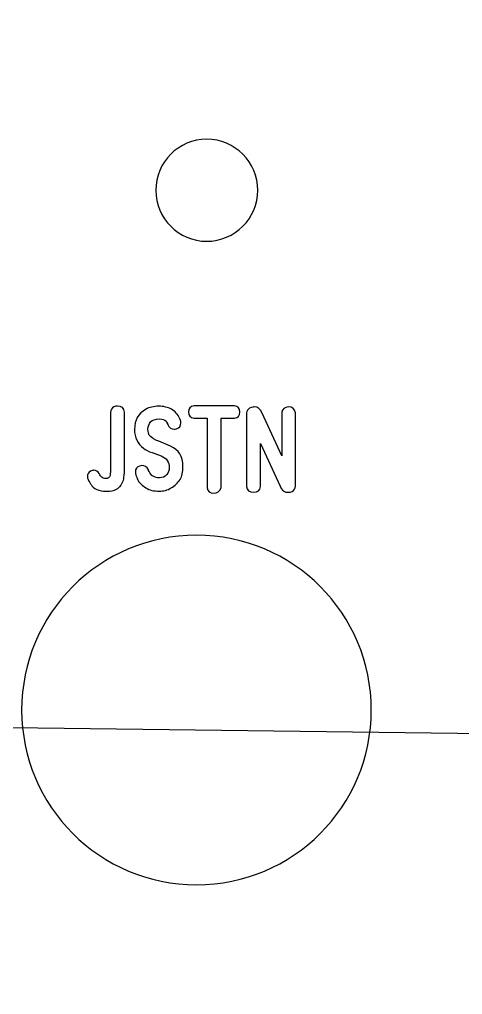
# Model space of a CAD drawing. Header units: millimetres. Extents: x -337 to -166, y 185 to 501.
# Drawn here: x -205.53 to -190.33, y 440.03 to 473.49 of the extents above; entities that cross this region are included whole.
import ezdxf

# ---------------------------------------------------------------- set-up
doc = ezdxf.new("R2010")
doc.units = ezdxf.units.MM
doc.header["$MEASUREMENT"] = 0
doc.layers.add('Layer 1', color=7, linetype='Continuous')

msp = doc.modelspace()

# ---------------------------------------------------------------- linework, layer by layer
at = {"layer": 'Layer 1', "color": 250}
for points in [[(-311.1169, 450.5194), (-311.1169, 450.5194), (-166.2022, 448.6773), (-166.2022, 448.6773), (-166.2022, 448.6773), (-166.2022, 448.6773), (-166.159, 460.3058), (-166.159, 460.3058), (-166.159, 460.3058), (-166.159, 460.8543), (-166.5537, 461.48), (-167.1023, 461.48), (-167.1023, 461.48), (-167.1023, 461.48), (-170.6737, 461.4801), (-170.6737, 461.4801), (-170.6737, 461.4801), (-170.6737, 461.4801), (-170.6739, 461.4805), (-170.6739, 461.4805), (-170.6739, 461.4805), (-170.7003, 461.4801), (-170.7268, 461.4795), (-170.7533, 461.4795), (-170.7533, 461.4795), (-170.7533, 461.4795), (-170.7731, 461.4793), (-170.7731, 461.4793), (-170.7731, 461.4793), (-174.1442, 461.4811), (-176.8765, 464.2387), (-176.8765, 467.6341), (-176.8765, 467.6341), (-176.8765, 471.0327), (-174.139, 473.7887), (-170.7638, 473.7887), (-170.7638, 473.7887), (-170.7337, 473.7888), (-170.7038, 473.7887), (-170.6737, 473.7879), (-170.6737, 473.7879), (-170.6737, 473.7879), (-170.6737, 473.7888), (-170.6737, 473.7888), (-170.6737, 473.7888), (-170.6737, 473.7888), (-167.2022, 473.7888), (-167.2022, 473.7888), (-167.2022, 473.7888), (-166.654, 473.7888), (-166.2023, 474.2404), (-166.2023, 474.7886), (-166.2023, 474.7886), (-166.2023, 474.7886), (-166.2022, 488.8965), (-166.2022, 488.8965), (-166.2022, 488.8965), (-166.2022, 489.4447), (-166.655, 489.8963), (-167.2023, 489.8963), (-167.2023, 489.8963), (-167.2023, 489.8963), (-170.6737, 489.8964), (-170.6737, 489.8964), (-170.6737, 489.8964), (-170.6737, 489.8964), (-170.6739, 489.8978), (-170.6739, 489.8978), (-170.6739, 489.8978), (-170.7038, 489.8972), (-170.7336, 489.8963), (-170.7638, 489.8963), (-170.7638, 489.8963), (-174.1391, 489.8964), (-176.8764, 492.0528), (-176.8764, 495.4512), (-176.8764, 495.4512), (-176.8764, 495.4512), (-176.8871, 499.6101), (-176.8871, 499.6101), (-176.8871, 499.6101), (-176.8871, 500.1598), (-177.3387, 500.6093), (-177.8871, 500.6093), (-177.8871, 500.6093), (-177.8871, 500.6093), (-300.517, 500.6094), (-300.517, 500.6094), (-300.517, 500.6094), (-300.7905, 500.6094), (-301.03, 500.5107), (-301.2245, 500.3161), (-301.2245, 500.3161), (-301.419, 500.1217), (-301.517, 499.8838), (-301.517, 499.6082), (-301.517, 499.6082), (-301.517, 499.6082), (-301.5018, 496.2474), (-301.5018, 496.2474), (-301.5018, 496.2474), (-301.5018, 492.8485), (-304.239, 490.6923), (-307.6143, 490.6923), (-307.6143, 490.6923), (-307.6444, 490.6923), (-307.6744, 490.6931), (-307.7041, 490.6939), (-307.7041, 490.6939), (-307.7041, 490.6939), (-307.7041, 490.6923), (-307.7041, 490.6923), (-307.7041, 490.6923), (-307.7041, 490.6923), (-310.1021, 490.6923), (-310.1021, 490.6923), (-310.1021, 490.6923), (-310.6505, 490.6923), (-311.1021, 490.2407), (-311.1021, 489.6923), (-311.1021, 489.6923), (-311.1021, 489.6923), (-311.1021, 474.7856), (-311.1021, 474.7856), (-311.1021, 474.7856), (-311.1021, 474.2373), (-310.6504, 473.7856), (-310.1021, 473.7856), (-310.1021, 473.7856), (-310.1021, 473.7856), (-307.7041, 473.7856), (-307.7041, 473.7856), (-307.7041, 473.7856), (-307.7041, 473.7856), (-307.7043, 473.7838), (-307.7043, 473.7838), (-307.7043, 473.7838), (-307.6756, 473.7844), (-307.6466, 473.7854), (-307.6178, 473.785), (-307.6178, 473.785), (-307.6178, 473.785), (-307.6016, 473.7849), (-307.6016, 473.7849), (-307.6016, 473.7849), (-304.2321, 473.7815), (-301.5018, 471.0247), (-301.5018, 467.6299), (-301.5018, 467.6299), (-301.5018, 464.2315), (-304.239, 461.4752), (-307.6143, 461.4752), (-307.6143, 461.4752), (-307.6444, 461.4754), (-307.6744, 461.476), (-307.7041, 461.4768), (-307.7041, 461.4768), (-307.7041, 461.4768), (-307.7041, 461.4754), (-307.7041, 461.4754), (-307.7041, 461.4754), (-307.7041, 461.4754), (-310.1021, 461.4754), (-310.1021, 461.4754), (-310.1021, 461.4754), (-310.6509, 461.4754), (-311.1021, 461.0239), (-311.1021, 460.4752), (-311.1021, 460.4752), (-311.1021, 460.4752), (-311.1169, 450.5194), (-311.1169, 450.5194)], [(-311.1169, 450.5214), (-311.1169, 450.5214), (-166.2022, 448.6773), (-166.2022, 448.6773), (-166.2022, 448.6773), (-166.2022, 448.6773), (-166.2022, 441.2629), (-166.2022, 441.2629), (-166.2022, 441.2629), (-166.2022, 440.7156), (-166.6526, 440.2628), (-167.2023, 440.2628), (-167.2023, 440.2628), (-167.2023, 440.2628), (-170.6737, 440.2628), (-170.6737, 440.2628), (-170.6737, 440.2628), (-170.6737, 440.2628), (-170.6739, 440.2624), (-170.6739, 440.2624), (-170.6739, 440.2624), (-170.7003, 440.2628), (-170.7268, 440.2633), (-170.7533, 440.2633), (-170.7533, 440.2633), (-170.7533, 440.2633), (-170.7731, 440.2635), (-170.7731, 440.2635), (-170.7731, 440.2635), (-174.1442, 440.2612), (-176.8765, 437.5041), (-176.8765, 434.1087), (-176.8765, 434.1087), (-176.8765, 430.7102), (-174.139, 427.9541), (-170.7638, 427.9541), (-170.7638, 427.9541), (-170.7337, 427.9541), (-170.7038, 427.9541), (-170.6737, 427.9549), (-170.6737, 427.9549), (-170.6737, 427.9549), (-170.6737, 427.9541), (-170.6737, 427.9541), (-170.6737, 427.9541), (-170.6737, 427.9541), (-167.2022, 427.9541), (-167.2022, 427.9541), (-167.2022, 427.9541), (-166.654, 427.9541), (-166.2023, 427.4996), (-166.2023, 426.9542), (-166.2023, 426.9542), (-166.2023, 426.9542), (-166.2022, 412.3466), (-166.2022, 412.3466), (-166.2022, 412.3466), (-166.2022, 411.8011), (-166.6543, 411.3465), (-167.2023, 411.3465), (-167.2023, 411.3465), (-167.2023, 411.3465), (-170.6737, 411.3467), (-170.6737, 411.3467), (-170.6737, 411.3467), (-170.6737, 411.3467), (-170.6739, 411.3451), (-170.6739, 411.3451), (-170.6739, 411.3451), (-170.7038, 411.3459), (-170.7336, 411.3465), (-170.7638, 411.3465), (-170.7638, 411.3465), (-174.1391, 411.3467), (-176.8764, 408.59), (-176.8764, 405.1916), (-176.8764, 405.1916), (-176.8764, 405.1916), (-176.8871, 401.4329), (-176.8871, 401.4329), (-176.8871, 401.4329), (-176.8871, 400.8833), (-177.3394, 400.4335), (-177.8871, 400.4335), (-177.8871, 400.4335), (-177.8871, 400.4335), (-299.817, 400.4336), (-299.817, 400.4336), (-299.817, 400.4336), (-300.0898, 400.4336), (-300.33, 400.5321), (-300.5245, 400.7267), (-300.5245, 400.7267), (-300.719, 400.9214), (-300.817, 401.159), (-300.817, 401.4346), (-300.817, 401.4346), (-300.817, 401.4346), (-300.8018, 405.5958), (-300.8018, 405.5958), (-300.8018, 405.5958), (-300.8018, 408.9944), (-303.539, 411.7505), (-306.9143, 411.7505), (-306.9143, 411.7505), (-306.9444, 411.7505), (-306.9744, 411.7497), (-307.0041, 411.7489), (-307.0041, 411.7489), (-307.0041, 411.7489), (-307.0041, 411.7505), (-307.0041, 411.7505), (-307.0041, 411.7505), (-307.0041, 411.7505), (-310.2021, 411.7505), (-310.2021, 411.7505), (-310.2021, 411.7505), (-310.7504, 411.7505), (-311.2021, 412.1997), (-311.2021, 412.7505), (-311.2021, 412.7505), (-311.2021, 412.7505), (-311.2021, 426.9574), (-311.2021, 426.9574), (-311.2021, 426.9574), (-311.2021, 427.508), (-310.7504, 427.9572), (-310.2021, 427.9572), (-310.2021, 427.9572), (-310.2021, 427.9572), (-307.0041, 427.9573), (-307.0041, 427.9573), (-307.0041, 427.9573), (-307.0041, 427.9573), (-307.0043, 427.9593), (-307.0043, 427.9593), (-307.0043, 427.9593), (-306.9756, 427.9587), (-306.9466, 427.9574), (-306.9178, 427.9578), (-306.9178, 427.9578), (-306.9178, 427.9578), (-306.9016, 427.9579), (-306.9016, 427.9579), (-306.9016, 427.9579), (-303.5321, 427.9617), (-300.8018, 430.7181), (-300.8018, 434.1129), (-300.8018, 434.1129), (-300.8018, 437.5117), (-303.539, 440.2676), (-306.9143, 440.2676), (-306.9143, 440.2676), (-306.9444, 440.2678), (-306.9744, 440.2668), (-307.0041, 440.266), (-307.0041, 440.266), (-307.0041, 440.266), (-307.0041, 440.2678), (-307.0041, 440.2678), (-307.0041, 440.2678), (-307.0041, 440.2678), (-310.1021, 440.2678), (-310.1021, 440.2678), (-310.1021, 440.2678), (-310.6511, 440.2678), (-311.1021, 440.7169), (-311.1021, 441.2676), (-311.1021, 441.2676), (-311.1021, 441.2676), (-311.1169, 450.5214), (-311.1169, 450.5214)]]:
    msp.add_open_spline(points, degree=3, knots=[0, 0, 0, 0, 0.0227273, 0.0227273, 0.0227273, 0.0227273, 0.0454545, 0.0454545, 0.0454545, 0.0454545, 0.0681818, 0.0681818, 0.0681818, 0.0681818, 0.0909091, 0.0909091, 0.0909091, 0.0909091, 0.1136364, 0.1136364, 0.1136364, 0.1136364, 0.1363636, 0.1363636, 0.1363636, 0.1363636, 0.1590909, 0.1590909, 0.1590909, 0.1590909, 0.1818182, 0.1818182, 0.1818182, 0.1818182, 0.2045455, 0.2045455, 0.2045455, 0.2045455, 0.2272727, 0.2272727, 0.2272727, 0.2272727, 0.25, 0.25, 0.25, 0.25, 0.2727273, 0.2727273, 0.2727273, 0.2727273, 0.2954545, 0.2954545, 0.2954545, 0.2954545, 0.3181818, 0.3181818, 0.3181818, 0.3181818, 0.3409091, 0.3409091, 0.3409091, 0.3409091, 0.3636364, 0.3636364, 0.3636364, 0.3636364, 0.3863636, 0.3863636, 0.3863636, 0.3863636, 0.4090909, 0.4090909, 0.4090909, 0.4090909, 0.4318182, 0.4318182, 0.4318182, 0.4318182, 0.4545455, 0.4545455, 0.4545455, 0.4545455, 0.4772727, 0.4772727, 0.4772727, 0.4772727, 0.5, 0.5, 0.5, 0.5, 0.5227273, 0.5227273, 0.5227273, 0.5227273, 0.5454545, 0.5454545, 0.5454545, 0.5454545, 0.5681818, 0.5681818, 0.5681818, 0.5681818, 0.5909091, 0.5909091, 0.5909091, 0.5909091, 0.6136364, 0.6136364, 0.6136364, 0.6136364, 0.6363636, 0.6363636, 0.6363636, 0.6363636, 0.6590909, 0.6590909, 0.6590909, 0.6590909, 0.6818182, 0.6818182, 0.6818182, 0.6818182, 0.7045455, 0.7045455, 0.7045455, 0.7045455, 0.7272727, 0.7272727, 0.7272727, 0.7272727, 0.75, 0.75, 0.75, 0.75, 0.7727273, 0.7727273, 0.7727273, 0.7727273, 0.7954545, 0.7954545, 0.7954545, 0.7954545, 0.8181818, 0.8181818, 0.8181818, 0.8181818, 0.8409091, 0.8409091, 0.8409091, 0.8409091, 0.8636364, 0.8636364, 0.8636364, 0.8636364, 0.8863636, 0.8863636, 0.8863636, 0.8863636, 0.9090909, 0.9090909, 0.9090909, 0.9090909, 0.9318182, 0.9318182, 0.9318182, 0.9318182, 0.9545455, 0.9545455, 0.9545455, 0.9545455, 1, 1, 1, 1], dxfattribs=at)
at = {"layer": 'Layer 1', "color": 7}
for points, knots in [([(-199.1079, 469.3825), (-198.1414, 469.3825), (-197.358, 468.5989), (-197.358, 467.6324), (-197.358, 467.6324), (-197.358, 466.6659), (-198.1415, 465.8824), (-199.108, 465.8824), (-199.108, 465.8824), (-200.0744, 465.8825), (-200.858, 466.6659), (-200.858, 467.6324), (-200.858, 467.6324), (-200.858, 468.5991), (-200.0745, 469.3824), (-199.1079, 469.3825)], [0, 0, 0, 0, 0.2, 0.2, 0.2, 0.2, 0.4, 0.4, 0.4, 0.4, 0.6, 0.6, 0.6, 0.6, 1, 1, 1, 1]), ([(-201.9837, 457.6378), (-202.0137, 457.5636), (-202.0457, 457.5077), (-202.0806, 457.4703), (-202.0806, 457.4703), (-202.102, 457.4463), (-202.1444, 457.4138), (-202.2082, 457.3715), (-202.2082, 457.3715), (-202.2799, 457.3239), (-202.3953, 457.2997), (-202.5529, 457.2997), (-202.5529, 457.2997), (-202.6909, 457.2998), (-202.7983, 457.3194), (-202.875, 457.3592), (-202.875, 457.3592), (-202.9791, 457.4145), (-203.0473, 457.4709), (-203.0798, 457.5298), (-203.0798, 457.5298), (-203.1036, 457.5598), (-203.1381, 457.6187), (-203.1823, 457.7058), (-203.1823, 457.7058), (-203.1963, 457.7396), (-203.2037, 457.7751), (-203.2037, 457.8119), (-203.2037, 457.8119), (-203.2037, 457.8924), (-203.1675, 457.9511), (-203.0958, 457.9879), (-203.0958, 457.9879), (-203.0564, 458.0101), (-203.0179, 458.0204), (-202.9811, 458.0204), (-202.9811, 458.0204), (-202.9075, 458.0206), (-202.848, 457.9836), (-202.8014, 457.9107), (-202.8014, 457.9107), (-202.7878, 457.8868), (-202.7615, 457.8487), (-202.7222, 457.796), (-202.7222, 457.796), (-202.6922, 457.7551), (-202.64, 457.7346), (-202.5658, 457.7346), (-202.5658, 457.7346), (-202.5357, 457.7346), (-202.5063, 457.745), (-202.4775, 457.7659), (-202.4775, 457.7659), (-202.4487, 457.787), (-202.4315, 457.8113), (-202.4254, 457.8389), (-202.4254, 457.8389), (-202.4125, 457.8979), (-202.4057, 458.0241), (-202.4057, 458.2179), (-202.4057, 458.2179), (-202.4057, 458.2179), (-202.4056, 460.0153), (-202.4056, 460.0153), (-202.4056, 460.0153), (-202.4021, 460.0551), (-202.3929, 460.0887), (-202.3769, 460.1175), (-202.3769, 460.1175), (-202.3376, 460.1863), (-202.2683, 460.2218), (-202.1702, 460.2255), (-202.1702, 460.2255), (-202.0278, 460.2318), (-201.9463, 460.1617), (-201.9261, 460.0151), (-201.9261, 460.0151), (-201.9261, 460.0151), (-201.926, 458.2377), (-201.926, 458.2377), (-201.926, 458.2377), (-201.926, 457.9323), (-201.9451, 457.7322), (-201.9837, 457.6378)], [0, 0, 0, 0, 0.0454545, 0.0454545, 0.0454545, 0.0454545, 0.0909091, 0.0909091, 0.0909091, 0.0909091, 0.1363636, 0.1363636, 0.1363636, 0.1363636, 0.1818182, 0.1818182, 0.1818182, 0.1818182, 0.2272727, 0.2272727, 0.2272727, 0.2272727, 0.2727273, 0.2727273, 0.2727273, 0.2727273, 0.3181818, 0.3181818, 0.3181818, 0.3181818, 0.3636364, 0.3636364, 0.3636364, 0.3636364, 0.4090909, 0.4090909, 0.4090909, 0.4090909, 0.4545455, 0.4545455, 0.4545455, 0.4545455, 0.5, 0.5, 0.5, 0.5, 0.5454545, 0.5454545, 0.5454545, 0.5454545, 0.5909091, 0.5909091, 0.5909091, 0.5909091, 0.6363636, 0.6363636, 0.6363636, 0.6363636, 0.6818182, 0.6818182, 0.6818182, 0.6818182, 0.7272727, 0.7272727, 0.7272727, 0.7272727, 0.7727273, 0.7727273, 0.7727273, 0.7727273, 0.8181818, 0.8181818, 0.8181818, 0.8181818, 0.8636364, 0.8636364, 0.8636364, 0.8636364, 0.9090909, 0.9090909, 0.9090909, 0.9090909, 1, 1, 1, 1]), ([(-201.9837, 457.6378), (-202.0137, 457.5636), (-202.0457, 457.5077), (-202.0806, 457.4703), (-202.0806, 457.4703), (-202.102, 457.4463), (-202.1444, 457.4138), (-202.2082, 457.3715), (-202.2082, 457.3715), (-202.2799, 457.3239), (-202.3953, 457.2997), (-202.5529, 457.2997), (-202.5529, 457.2997), (-202.6909, 457.2998), (-202.7983, 457.3194), (-202.875, 457.3592), (-202.875, 457.3592), (-202.9791, 457.4145), (-203.0473, 457.4709), (-203.0798, 457.5298), (-203.0798, 457.5298), (-203.1036, 457.5598), (-203.1381, 457.6187), (-203.1823, 457.7058), (-203.1823, 457.7058), (-203.1963, 457.7396), (-203.2037, 457.7751), (-203.2037, 457.8119), (-203.2037, 457.8119), (-203.2037, 457.8924), (-203.1675, 457.9511), (-203.0958, 457.9879), (-203.0958, 457.9879), (-203.0564, 458.0101), (-203.0179, 458.0204), (-202.9811, 458.0204), (-202.9811, 458.0204), (-202.9075, 458.0206), (-202.848, 457.9836), (-202.8014, 457.9107), (-202.8014, 457.9107), (-202.7878, 457.8868), (-202.7615, 457.8487), (-202.7222, 457.796), (-202.7222, 457.796), (-202.6922, 457.7551), (-202.64, 457.7346), (-202.5658, 457.7346), (-202.5658, 457.7346), (-202.5357, 457.7346), (-202.5063, 457.745), (-202.4775, 457.7659), (-202.4775, 457.7659), (-202.4487, 457.787), (-202.4254, 457.8113), (-202.4254, 457.8389), (-202.4254, 457.8389), (-202.4125, 457.8979), (-202.4057, 458.0241), (-202.4057, 458.2179), (-202.4057, 458.2179), (-202.4057, 458.2179), (-202.4056, 460.0153), (-202.4056, 460.0153), (-202.4056, 460.0153), (-202.4056, 460.0551), (-202.3929, 460.0887), (-202.3769, 460.1175), (-202.3769, 460.1175), (-202.3376, 460.1863), (-202.2683, 460.2218), (-202.1702, 460.2255), (-202.1702, 460.2255), (-202.0278, 460.2318), (-201.9463, 460.1617), (-201.9261, 460.0151), (-201.9261, 460.0151), (-201.9261, 460.0151), (-201.926, 458.2377), (-201.926, 458.2377), (-201.926, 458.2377), (-201.926, 457.9323), (-201.9451, 457.7322), (-201.9837, 457.6378)], [0, 0, 0, 0, 0.0454545, 0.0454545, 0.0454545, 0.0454545, 0.0909091, 0.0909091, 0.0909091, 0.0909091, 0.1363636, 0.1363636, 0.1363636, 0.1363636, 0.1818182, 0.1818182, 0.1818182, 0.1818182, 0.2272727, 0.2272727, 0.2272727, 0.2272727, 0.2727273, 0.2727273, 0.2727273, 0.2727273, 0.3181818, 0.3181818, 0.3181818, 0.3181818, 0.3636364, 0.3636364, 0.3636364, 0.3636364, 0.4090909, 0.4090909, 0.4090909, 0.4090909, 0.4545455, 0.4545455, 0.4545455, 0.4545455, 0.5, 0.5, 0.5, 0.5, 0.5454545, 0.5454545, 0.5454545, 0.5454545, 0.5909091, 0.5909091, 0.5909091, 0.5909091, 0.6363636, 0.6363636, 0.6363636, 0.6363636, 0.6818182, 0.6818182, 0.6818182, 0.6818182, 0.7272727, 0.7272727, 0.7272727, 0.7272727, 0.7727273, 0.7727273, 0.7727273, 0.7727273, 0.8181818, 0.8181818, 0.8181818, 0.8181818, 0.8636364, 0.8636364, 0.8636364, 0.8636364, 0.9090909, 0.9090909, 0.9090909, 0.9090909, 1, 1, 1, 1]), ([(-200.0215, 457.7058), (-200.0982, 457.5864), (-200.2001, 457.4899), (-200.3271, 457.4169), (-200.3271, 457.4169), (-200.4577, 457.3415), (-200.5927, 457.3034), (-200.7313, 457.3034), (-200.7313, 457.3034), (-200.9232, 457.3034), (-201.0772, 457.3414), (-201.1931, 457.4169), (-201.1931, 457.4169), (-201.3238, 457.5017), (-201.4152, 457.5862), (-201.4667, 457.6702), (-201.4667, 457.6702), (-201.4771, 457.6894), (-201.5004, 457.75), (-201.5366, 457.8518), (-201.5366, 457.8518), (-201.5495, 457.8888), (-201.5563, 457.9272), (-201.5563, 457.9665), (-201.5563, 457.9665), (-201.5562, 458.0684), (-201.5096, 458.1358), (-201.4164, 458.1677), (-201.4164, 458.1677), (-201.3876, 458.1775), (-201.3594, 458.1824), (-201.3318, 458.1824), (-201.3318, 458.1824), (-201.2409, 458.1825), (-201.1661, 458.1351), (-201.1073, 458.0401), (-201.1073, 458.0401), (-201.1073, 458.0323), (-201.0993, 458.0112), (-201.084, 457.9793), (-201.084, 457.9793), (-201.0159, 457.834), (-200.8987, 457.7616), (-200.7337, 457.7616), (-200.7337, 457.7616), (-200.6294, 457.7616), (-200.546, 457.7972), (-200.4841, 457.8677), (-200.4841, 457.8677), (-200.4251, 457.9335), (-200.3958, 458.0198), (-200.3958, 458.1266), (-200.3958, 458.1266), (-200.3958, 458.2101), (-200.4185, 458.2866), (-200.4638, 458.3566), (-200.4638, 458.3566), (-200.514, 458.4321), (-200.5841, 458.4848), (-200.6724, 458.5148), (-200.6724, 458.5148), (-200.7416, 458.5413), (-200.846, 458.5786), (-200.9852, 458.6277), (-200.9852, 458.6277), (-201.1036, 458.6689), (-201.2017, 458.7191), (-201.2796, 458.7786), (-201.2796, 458.7786), (-201.4845, 458.9346), (-201.5869, 459.1484), (-201.5869, 459.4201), (-201.5869, 459.4201), (-201.5869, 459.744), (-201.46, 459.9746), (-201.206, 460.112), (-201.206, 460.112), (-201.074, 460.1839), (-200.9233, 460.22), (-200.7534, 460.22), (-200.7534, 460.22), (-200.5901, 460.2201), (-200.4442, 460.1844), (-200.3148, 460.1139), (-200.3148, 460.1139), (-200.1903, 460.0446), (-200.0977, 459.9446), (-200.0382, 459.8139), (-200.0382, 459.8139), (-200.0382, 459.8139), (-200.0149, 459.7601), (-200.0149, 459.7601), (-200.0149, 459.7601), (-200.0136, 459.7575), (-200.013, 459.755), (-200.013, 459.7526), (-200.013, 459.7526), (-200.0149, 459.7575), (-200.0161, 459.76), (-200.0161, 459.76), (-200.0161, 459.76), (-200.0161, 459.7589), (-200.0136, 459.7501), (-200.0075, 459.7348), (-200.0075, 459.7348), (-199.9989, 459.7073), (-199.9946, 459.6784), (-199.9946, 459.6483), (-199.9946, 459.6483), (-199.9945, 459.5436), (-200.0455, 459.4747), (-200.1473, 459.4435), (-200.1473, 459.4435), (-200.1748, 459.4344), (-200.2013, 459.4293), (-200.2265, 459.4293), (-200.2265, 459.4293), (-200.3233, 459.4295), (-200.3964, 459.4846), (-200.4442, 459.5943), (-200.4442, 459.5943), (-200.4467, 459.6093), (-200.4669, 459.6453), (-200.5049, 459.7041), (-200.5049, 459.7041), (-200.5497, 459.7583), (-200.6295, 459.7851), (-200.746, 459.7851), (-200.746, 459.7851), (-200.8766, 459.7853), (-200.9729, 459.7495), (-201.0355, 459.679), (-201.0355, 459.679), (-201.0888, 459.6172), (-201.1189, 459.5361), (-201.1251, 459.4367), (-201.1251, 459.4367), (-201.1312, 459.3289), (-201.1024, 459.2429), (-201.0386, 459.1797), (-201.0386, 459.1797), (-200.9883, 459.1294), (-200.8932, 459.0748), (-200.7534, 459.0159), (-200.7534, 459.0159), (-200.7534, 459.0159), (-200.3521, 458.8475), (-200.3521, 458.8475), (-200.3521, 458.8475), (-200.067, 458.727), (-199.9247, 458.4964), (-199.9247, 458.1554), (-199.9247, 458.1554), (-199.9247, 457.9575), (-199.9572, 457.8076), (-200.0215, 457.7058)], [0, 0, 0, 0, 0.025, 0.025, 0.025, 0.025, 0.05, 0.05, 0.05, 0.05, 0.075, 0.075, 0.075, 0.075, 0.1, 0.1, 0.1, 0.1, 0.125, 0.125, 0.125, 0.125, 0.15, 0.15, 0.15, 0.15, 0.175, 0.175, 0.175, 0.175, 0.2, 0.2, 0.2, 0.2, 0.225, 0.225, 0.225, 0.225, 0.25, 0.25, 0.25, 0.25, 0.275, 0.275, 0.275, 0.275, 0.3, 0.3, 0.3, 0.3, 0.325, 0.325, 0.325, 0.325, 0.35, 0.35, 0.35, 0.35, 0.375, 0.375, 0.375, 0.375, 0.4, 0.4, 0.4, 0.4, 0.425, 0.425, 0.425, 0.425, 0.45, 0.45, 0.45, 0.45, 0.475, 0.475, 0.475, 0.475, 0.5, 0.5, 0.5, 0.5, 0.525, 0.525, 0.525, 0.525, 0.55, 0.55, 0.55, 0.55, 0.575, 0.575, 0.575, 0.575, 0.6, 0.6, 0.6, 0.6, 0.625, 0.625, 0.625, 0.625, 0.65, 0.65, 0.65, 0.65, 0.675, 0.675, 0.675, 0.675, 0.7, 0.7, 0.7, 0.7, 0.725, 0.725, 0.725, 0.725, 0.75, 0.75, 0.75, 0.75, 0.775, 0.775, 0.775, 0.775, 0.8, 0.8, 0.8, 0.8, 0.825, 0.825, 0.825, 0.825, 0.85, 0.85, 0.85, 0.85, 0.875, 0.875, 0.875, 0.875, 0.9, 0.9, 0.9, 0.9, 0.925, 0.925, 0.925, 0.925, 0.95, 0.95, 0.95, 0.95, 1, 1, 1, 1]), ([(-200.0215, 457.7058), (-200.0982, 457.5864), (-200.2001, 457.4899), (-200.3271, 457.4169), (-200.3271, 457.4169), (-200.4577, 457.3415), (-200.5927, 457.3034), (-200.7313, 457.3034), (-200.7313, 457.3034), (-200.9232, 457.3034), (-201.0772, 457.3414), (-201.1931, 457.4169), (-201.1931, 457.4169), (-201.3238, 457.5017), (-201.4152, 457.5862), (-201.4667, 457.6702), (-201.4667, 457.6702), (-201.4771, 457.6894), (-201.5004, 457.75), (-201.5366, 457.8518), (-201.5366, 457.8518), (-201.5495, 457.8888), (-201.5563, 457.9272), (-201.5563, 457.9665), (-201.5563, 457.9665), (-201.5563, 458.0684), (-201.5096, 458.1358), (-201.4164, 458.1677), (-201.4164, 458.1677), (-201.3876, 458.1775), (-201.3594, 458.1824), (-201.3318, 458.1824), (-201.3318, 458.1824), (-201.2409, 458.1825), (-201.1661, 458.1351), (-201.1073, 458.0401), (-201.1073, 458.0401), (-201.1073, 458.0401), (-201.0993, 458.0112), (-201.084, 457.9793), (-201.084, 457.9793), (-201.0159, 457.834), (-200.8987, 457.7616), (-200.7337, 457.7616), (-200.7337, 457.7616), (-200.6294, 457.7616), (-200.546, 457.7972), (-200.4841, 457.8677), (-200.4841, 457.8677), (-200.4251, 457.9335), (-200.3958, 458.0198), (-200.3958, 458.1266), (-200.3958, 458.1266), (-200.3958, 458.2101), (-200.4185, 458.2866), (-200.4638, 458.3566), (-200.4638, 458.3566), (-200.514, 458.4321), (-200.5841, 458.4848), (-200.6724, 458.5148), (-200.6724, 458.5148), (-200.7416, 458.5413), (-200.846, 458.5786), (-200.9852, 458.6277), (-200.9852, 458.6277), (-201.1036, 458.6689), (-201.2017, 458.7191), (-201.2796, 458.7786), (-201.2796, 458.7786), (-201.4845, 458.9346), (-201.5869, 459.1484), (-201.5869, 459.4201), (-201.5869, 459.4201), (-201.5869, 459.744), (-201.46, 459.9746), (-201.206, 460.112), (-201.206, 460.112), (-201.074, 460.1839), (-200.9233, 460.22), (-200.7534, 460.22), (-200.7534, 460.22), (-200.5901, 460.2201), (-200.4442, 460.1844), (-200.3148, 460.1139), (-200.3148, 460.1139), (-200.1903, 460.0446), (-200.0977, 459.9446), (-200.0382, 459.8139), (-200.0382, 459.8139), (-200.0382, 459.8139), (-200.0149, 459.7601), (-200.0149, 459.7601), (-200.0149, 459.7601), (-200.0149, 459.7601), (-200.013, 459.7526), (-200.013, 459.7526), (-200.013, 459.7526), (-200.013, 459.7526), (-200.0161, 459.76), (-200.0161, 459.76), (-200.0161, 459.76), (-200.0161, 459.76), (-200.0075, 459.7348), (-200.0075, 459.7348), (-200.0075, 459.7348), (-199.9989, 459.7073), (-199.9946, 459.6784), (-199.9946, 459.6483), (-199.9946, 459.6483), (-199.9946, 459.5436), (-200.0455, 459.4747), (-200.1473, 459.4435), (-200.1473, 459.4435), (-200.1748, 459.4344), (-200.2265, 459.4293), (-200.2265, 459.4293), (-200.2265, 459.4293), (-200.3233, 459.4295), (-200.3964, 459.4846), (-200.4442, 459.5943), (-200.4442, 459.5943), (-200.4442, 459.5943), (-200.4669, 459.6453), (-200.5049, 459.7041), (-200.5049, 459.7041), (-200.5497, 459.7583), (-200.6295, 459.7851), (-200.746, 459.7851), (-200.746, 459.7851), (-200.8766, 459.7853), (-200.9729, 459.7495), (-201.0355, 459.679), (-201.0355, 459.679), (-201.0888, 459.6172), (-201.1251, 459.5361), (-201.1251, 459.4367), (-201.1251, 459.4367), (-201.1251, 459.3289), (-201.1024, 459.2429), (-201.0386, 459.1797), (-201.0386, 459.1797), (-200.9883, 459.1294), (-200.8932, 459.0748), (-200.7534, 459.0159), (-200.7534, 459.0159), (-200.7534, 459.0159), (-200.3521, 458.8475), (-200.3521, 458.8475), (-200.3521, 458.8475), (-200.067, 458.727), (-199.9247, 458.4964), (-199.9247, 458.1554), (-199.9247, 458.1554), (-199.9247, 457.9575), (-199.9572, 457.8076), (-200.0215, 457.7058)], [0, 0, 0, 0, 0.025, 0.025, 0.025, 0.025, 0.05, 0.05, 0.05, 0.05, 0.075, 0.075, 0.075, 0.075, 0.1, 0.1, 0.1, 0.1, 0.125, 0.125, 0.125, 0.125, 0.15, 0.15, 0.15, 0.15, 0.175, 0.175, 0.175, 0.175, 0.2, 0.2, 0.2, 0.2, 0.225, 0.225, 0.225, 0.225, 0.25, 0.25, 0.25, 0.25, 0.275, 0.275, 0.275, 0.275, 0.3, 0.3, 0.3, 0.3, 0.325, 0.325, 0.325, 0.325, 0.35, 0.35, 0.35, 0.35, 0.375, 0.375, 0.375, 0.375, 0.4, 0.4, 0.4, 0.4, 0.425, 0.425, 0.425, 0.425, 0.45, 0.45, 0.45, 0.45, 0.475, 0.475, 0.475, 0.475, 0.5, 0.5, 0.5, 0.5, 0.525, 0.525, 0.525, 0.525, 0.55, 0.55, 0.55, 0.55, 0.575, 0.575, 0.575, 0.575, 0.6, 0.6, 0.6, 0.6, 0.625, 0.625, 0.625, 0.625, 0.65, 0.65, 0.65, 0.65, 0.675, 0.675, 0.675, 0.675, 0.7, 0.7, 0.7, 0.7, 0.725, 0.725, 0.725, 0.725, 0.75, 0.75, 0.75, 0.75, 0.775, 0.775, 0.775, 0.775, 0.8, 0.8, 0.8, 0.8, 0.825, 0.825, 0.825, 0.825, 0.85, 0.85, 0.85, 0.85, 0.875, 0.875, 0.875, 0.875, 0.9, 0.9, 0.9, 0.9, 0.925, 0.925, 0.925, 0.925, 0.95, 0.95, 0.95, 0.95, 1, 1, 1, 1]), ([(-198.617, 459.8091), (-198.617, 459.8091), (-198.617, 457.4187), (-198.617, 457.4187), (-198.617, 457.4187), (-198.6672, 457.2943), (-198.7482, 457.2329), (-198.8592, 457.2353), (-198.8592, 457.2353), (-199.002, 457.2403), (-199.0813, 457.301), (-199.0966, 457.4187), (-199.0966, 457.4187), (-199.0966, 457.4187), (-199.0965, 459.8091), (-199.0965, 459.8091), (-199.0965, 459.8091), (-199.0965, 459.8091), (-199.5529, 459.8091), (-199.5529, 459.8091), (-199.5529, 459.8091), (-199.6761, 459.822), (-199.7382, 459.8961), (-199.7382, 460.0298), (-199.7382, 460.0298), (-199.7381, 460.147), (-199.6762, 460.2151), (-199.5529, 460.2329), (-199.5529, 460.2329), (-199.5529, 460.2329), (-198.1588, 460.2329), (-198.1588, 460.2329), (-198.1588, 460.2329), (-198.033, 460.2177), (-197.9698, 460.147), (-197.9698, 460.0225), (-197.9698, 460.0225), (-197.9698, 459.8924), (-198.033, 459.8213), (-198.1588, 459.809), (-198.1588, 459.809), (-198.1588, 459.809), (-198.617, 459.8091), (-198.617, 459.8091)], [0, 0, 0, 0, 0.0833333, 0.0833333, 0.0833333, 0.0833333, 0.1666667, 0.1666667, 0.1666667, 0.1666667, 0.25, 0.25, 0.25, 0.25, 0.3333333, 0.3333333, 0.3333333, 0.3333333, 0.4166667, 0.4166667, 0.4166667, 0.4166667, 0.5, 0.5, 0.5, 0.5, 0.5833333, 0.5833333, 0.5833333, 0.5833333, 0.6666667, 0.6666667, 0.6666667, 0.6666667, 0.75, 0.75, 0.75, 0.75, 0.8333333, 0.8333333, 0.8333333, 0.8333333, 1, 1, 1, 1]), ([(-198.617, 459.8091), (-198.617, 459.8091), (-198.617, 457.4187), (-198.617, 457.4187), (-198.617, 457.4187), (-198.6672, 457.2943), (-198.7482, 457.2329), (-198.8592, 457.2353), (-198.8592, 457.2353), (-199.002, 457.2403), (-199.0813, 457.301), (-199.0966, 457.4187), (-199.0966, 457.4187), (-199.0966, 457.4187), (-199.0965, 459.8091), (-199.0965, 459.8091), (-199.0965, 459.8091), (-199.0965, 459.8091), (-199.5529, 459.8091), (-199.5529, 459.8091), (-199.5529, 459.8091), (-199.6761, 459.822), (-199.7382, 459.8961), (-199.7382, 460.0298), (-199.7382, 460.0298), (-199.7382, 460.147), (-199.6762, 460.2151), (-199.5529, 460.2329), (-199.5529, 460.2329), (-199.5529, 460.2329), (-198.1588, 460.2329), (-198.1588, 460.2329), (-198.1588, 460.2329), (-198.033, 460.2177), (-197.9698, 460.147), (-197.9698, 460.0225), (-197.9698, 460.0225), (-197.9698, 459.8924), (-198.033, 459.8213), (-198.1588, 459.809), (-198.1588, 459.809), (-198.1588, 459.809), (-198.617, 459.8091), (-198.617, 459.8091)], [0, 0, 0, 0, 0.0833333, 0.0833333, 0.0833333, 0.0833333, 0.1666667, 0.1666667, 0.1666667, 0.1666667, 0.25, 0.25, 0.25, 0.25, 0.3333333, 0.3333333, 0.3333333, 0.3333333, 0.4166667, 0.4166667, 0.4166667, 0.4166667, 0.5, 0.5, 0.5, 0.5, 0.5833333, 0.5833333, 0.5833333, 0.5833333, 0.6666667, 0.6666667, 0.6666667, 0.6666667, 0.75, 0.75, 0.75, 0.75, 0.8333333, 0.8333333, 0.8333333, 0.8333333, 1, 1, 1, 1]), ([(-196.5915, 457.4759), (-196.5915, 457.4759), (-197.2669, 458.9405), (-197.2669, 458.9405), (-197.2669, 458.9405), (-197.2669, 458.9405), (-197.2669, 457.4653), (-197.2669, 457.4653), (-197.2669, 457.4653), (-197.2706, 457.3292), (-197.3485, 457.2623), (-197.5006, 457.266), (-197.5006, 457.266), (-197.6479, 457.2699), (-197.727, 457.3359), (-197.738, 457.466), (-197.738, 457.466), (-197.738, 457.466), (-197.738, 459.995), (-197.738, 459.995), (-197.738, 459.995), (-197.7355, 460.0288), (-197.727, 460.058), (-197.7129, 460.0832), (-197.7129, 460.0832), (-197.6755, 460.1435), (-197.6098, 460.1795), (-197.5154, 460.1912), (-197.5154, 460.1912), (-197.5006, 460.1937), (-197.4871, 460.1948), (-197.4737, 460.1948), (-197.4737, 460.1948), (-197.3491, 460.1948), (-197.2645, 460.1304), (-197.2185, 460.0022), (-197.2185, 460.0022), (-197.2185, 460.0022), (-196.5358, 458.5181), (-196.5358, 458.5181), (-196.5358, 458.5181), (-196.5358, 458.5181), (-196.5358, 459.9918), (-196.5358, 459.9918), (-196.5358, 459.9918), (-196.5296, 460.0299), (-196.5186, 460.0636), (-196.5015, 460.0924), (-196.5015, 460.0924), (-196.4598, 460.1593), (-196.3923, 460.1936), (-196.2984, 460.1948), (-196.2984, 460.1948), (-196.1653, 460.1962), (-196.0881, 460.1286), (-196.0666, 459.9918), (-196.0666, 459.9918), (-196.0666, 459.9918), (-196.0666, 457.4653), (-196.0666, 457.4653), (-196.0666, 457.4653), (-196.0714, 457.4286), (-196.0819, 457.3967), (-196.0991, 457.3703), (-196.0991, 457.3703), (-196.1384, 457.304), (-196.2028, 457.2697), (-196.2911, 457.266), (-196.2911, 457.266), (-196.4388, 457.2576), (-196.5389, 457.3273), (-196.5915, 457.4759)], [0, 0, 0, 0, 0.0526316, 0.0526316, 0.0526316, 0.0526316, 0.1052632, 0.1052632, 0.1052632, 0.1052632, 0.1578947, 0.1578947, 0.1578947, 0.1578947, 0.2105263, 0.2105263, 0.2105263, 0.2105263, 0.2631579, 0.2631579, 0.2631579, 0.2631579, 0.3157895, 0.3157895, 0.3157895, 0.3157895, 0.3684211, 0.3684211, 0.3684211, 0.3684211, 0.4210526, 0.4210526, 0.4210526, 0.4210526, 0.4736842, 0.4736842, 0.4736842, 0.4736842, 0.5263158, 0.5263158, 0.5263158, 0.5263158, 0.5789474, 0.5789474, 0.5789474, 0.5789474, 0.6315789, 0.6315789, 0.6315789, 0.6315789, 0.6842105, 0.6842105, 0.6842105, 0.6842105, 0.7368421, 0.7368421, 0.7368421, 0.7368421, 0.7894737, 0.7894737, 0.7894737, 0.7894737, 0.8421053, 0.8421053, 0.8421053, 0.8421053, 0.8947368, 0.8947368, 0.8947368, 0.8947368, 1, 1, 1, 1]), ([(-196.5915, 457.4759), (-196.5915, 457.4759), (-197.2669, 458.9405), (-197.2669, 458.9405), (-197.2669, 458.9405), (-197.2669, 458.9405), (-197.2669, 457.4653), (-197.2669, 457.4653), (-197.2669, 457.4653), (-197.2669, 457.3292), (-197.3485, 457.2623), (-197.5006, 457.266), (-197.5006, 457.266), (-197.6479, 457.2699), (-197.727, 457.3359), (-197.738, 457.466), (-197.738, 457.466), (-197.738, 457.466), (-197.738, 459.995), (-197.738, 459.995), (-197.738, 459.995), (-197.738, 460.0288), (-197.727, 460.058), (-197.7129, 460.0832), (-197.7129, 460.0832), (-197.6755, 460.1435), (-197.6098, 460.1795), (-197.5154, 460.1912), (-197.5154, 460.1912), (-197.5154, 460.1912), (-197.4737, 460.1948), (-197.4737, 460.1948), (-197.4737, 460.1948), (-197.3491, 460.1948), (-197.2645, 460.1304), (-197.2185, 460.0022), (-197.2185, 460.0022), (-197.2185, 460.0022), (-196.5358, 458.5181), (-196.5358, 458.5181), (-196.5358, 458.5181), (-196.5358, 458.5181), (-196.5358, 459.9918), (-196.5358, 459.9918), (-196.5358, 459.9918), (-196.5358, 460.0299), (-196.5186, 460.0636), (-196.5015, 460.0924), (-196.5015, 460.0924), (-196.4598, 460.1593), (-196.3923, 460.1936), (-196.2984, 460.1948), (-196.2984, 460.1948), (-196.1653, 460.1962), (-196.0881, 460.1286), (-196.0666, 459.9918), (-196.0666, 459.9918), (-196.0666, 459.9918), (-196.0666, 457.4653), (-196.0666, 457.4653), (-196.0666, 457.4653), (-196.0666, 457.4286), (-196.0819, 457.3967), (-196.0991, 457.3703), (-196.0991, 457.3703), (-196.1384, 457.304), (-196.2028, 457.2697), (-196.2911, 457.266), (-196.2911, 457.266), (-196.4388, 457.2576), (-196.5389, 457.3273), (-196.5915, 457.4759)], [0, 0, 0, 0, 0.0526316, 0.0526316, 0.0526316, 0.0526316, 0.1052632, 0.1052632, 0.1052632, 0.1052632, 0.1578947, 0.1578947, 0.1578947, 0.1578947, 0.2105263, 0.2105263, 0.2105263, 0.2105263, 0.2631579, 0.2631579, 0.2631579, 0.2631579, 0.3157895, 0.3157895, 0.3157895, 0.3157895, 0.3684211, 0.3684211, 0.3684211, 0.3684211, 0.4210526, 0.4210526, 0.4210526, 0.4210526, 0.4736842, 0.4736842, 0.4736842, 0.4736842, 0.5263158, 0.5263158, 0.5263158, 0.5263158, 0.5789474, 0.5789474, 0.5789474, 0.5789474, 0.6315789, 0.6315789, 0.6315789, 0.6315789, 0.6842105, 0.6842105, 0.6842105, 0.6842105, 0.7368421, 0.7368421, 0.7368421, 0.7368421, 0.7894737, 0.7894737, 0.7894737, 0.7894737, 0.8421053, 0.8421053, 0.8421053, 0.8421053, 0.8947368, 0.8947368, 0.8947368, 0.8947368, 1, 1, 1, 1]), ([(-199.4597, 455.7921), (-196.146, 455.7921), (-193.4598, 453.1058), (-193.4598, 449.7921), (-193.4598, 449.7921), (-193.4598, 446.4785), (-196.1461, 443.7921), (-199.4598, 443.7921), (-199.4598, 443.7921), (-202.7734, 443.7922), (-205.4598, 446.4784), (-205.4598, 449.7921), (-205.4598, 449.7921), (-205.4598, 453.1059), (-202.7735, 455.7921), (-199.4597, 455.7921)], [0, 0, 0, 0, 0.2, 0.2, 0.2, 0.2, 0.4, 0.4, 0.4, 0.4, 0.6, 0.6, 0.6, 0.6, 1, 1, 1, 1])]:
    msp.add_open_spline(points, degree=3, knots=knots, dxfattribs=at)

doc.saveas('drawing.dxf')
